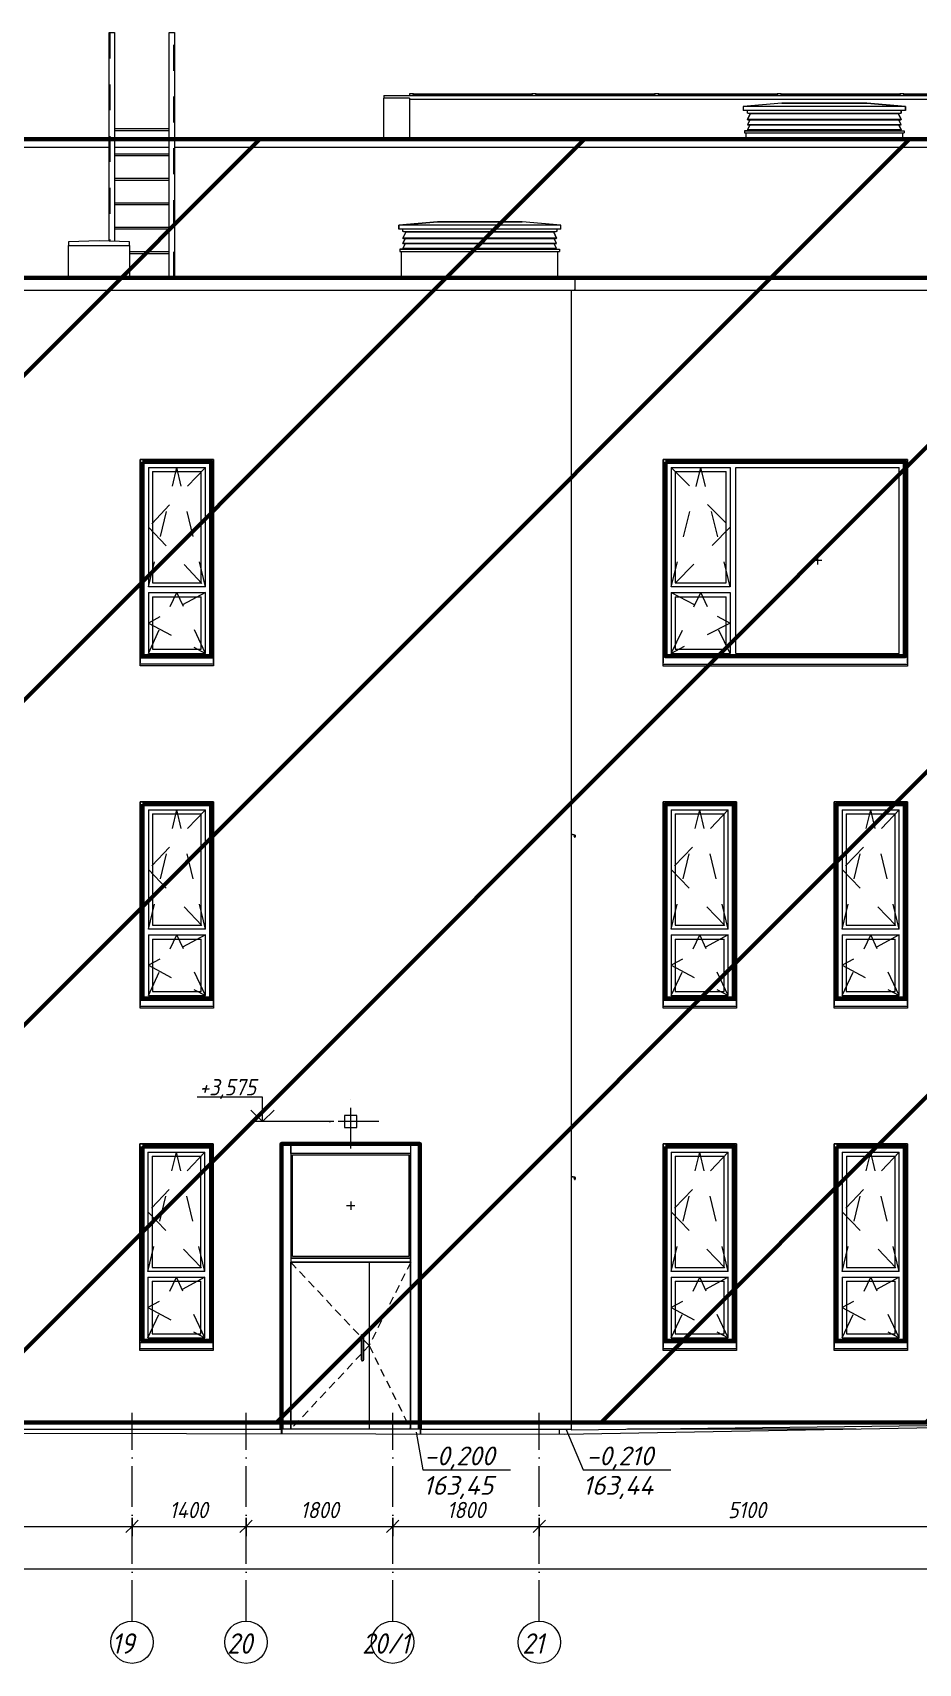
# Model space of a CAD drawing. Header units: millimetres. Extents: x 3914 to 443608, y -156176 to 78197.
# Drawn here: x 108533 to 119409, y -3074 to 16937 of the extents above; entities that cross this region are included whole.
import ezdxf

# ---------------------------------------------------------------- set-up
doc = ezdxf.new("R2010")
doc.units = ezdxf.units.MM
for name, pattern in [('200_ШТРИХ__ш1_п0_6_', [160, 100, -60]), ('50_200_ШТРИХ_1Т_ш5_п1_п1_', [700, 500, -100, 0, -100]), ('Штрих', [635, 317.5, -317.5])]:
    doc.linetypes.add(name, pattern=pattern)
for name, color, linetype, lineweight in [('0) клиннинг', 90, 'Continuous', 60), ('1) Откосы', 102, 'Continuous', 60), ('A-ANNO-DIMS', 7, 'Continuous', 9), ('A-ANNO-NOTE', 7, 'Continuous', 9), ('A-DETL-2', 7, 'Continuous', 5), ('A-DETL-CNTR', 7, '50_200_ШТРИХ_1Т_ш5_п1_п1_', 9), ('A-DETL-THIN', 7, 'Continuous', 9), ('A-DOOR', 7, 'Continuous', 9), ('A-DOOR-1', 7, 'Continuous', 5), ('A-DOOR-2', 7, '200_ШТРИХ__ш1_п0_6_', 5), ('A-DOOR-FRAM', 7, 'Continuous', 5), ('A-DOOR-HDLN', 7, 'Штрих', 5), ('A-FLOR', 7, 'Continuous', 9), ('A-GENM', 7, 'Continuous', 9), ('A-GENM-HDLN', 7, 'Штрих', 5), ('A-GLAZ-1', 7, 'Continuous', 5), ('A-GLAZ-2', 7, 'Штрих', 5), ('A-GLAZ-CWMG', 7, 'Continuous', 9), ('A-ROOF', 7, 'Continuous', 9), ('A-WALL', 7, 'Continuous', 5), ('G-ANNO-DIMS', 7, 'Continuous', 9), ('G-ANNO-DIMS-1', 7, 'Continuous', 20), ('I-WALL', 7, 'Continuous', 5), ('S-BEAM', 7, 'Continuous', 9), ('Оси', 7, 'Continuous', 9), ('Оси-1', 7, '50_200_ШТРИХ_1Т_ш5_п1_п1_', 9)]:
    doc.layers.add(name, color=color, linetype=linetype, lineweight=lineweight)
doc.styles.add('ISOCPEUR_I_1', font='isocpeui.ttf', dxfattribs={"height": 230})
doc.styles.add('ISOCPEUR_I_2', font='isocpeui.ttf', dxfattribs={"width": 0.9, "height": 250})
doc.styles.add('ISOCPEUR_I_3', font='isocpeui.ttf', dxfattribs={"width": 0.9, "height": 200})

msp = doc.modelspace()

# ---------------------------------------------------------------- hatches: boundary and pattern name
at = {"layer": '0) клиннинг'}
h = msp.add_hatch(dxfattribs=at)
h.set_pattern_fill('ANSI31', color=256, scale=888)
h.paths.add_polyline_path([(81106, 15629.9), (132503.7, 15629.9), (132503.7, 13160), (81106, 13160)])
h = msp.add_hatch(dxfattribs=at)
h.set_pattern_fill('ANSI31', color=256, scale=888)
h.paths.add_polyline_path([(164523.7, 13930), (38834, 13930), (38834, -116.1), (164523.7, -116.1)])

# ---------------------------------------------------------------- linework, layer by layer
for points in [[(81106, 15629.9), (132503.7, 15629.9), (132503.7, 13930), (81106, 13930)], [(38834, -116.1), (164523.7, -116.1), (164523.7, 13930), (38834, 13930)]]:
    msp.add_lwpolyline(points, close=True, dxfattribs=at)
at = {"layer": '1) Откосы'}
for points in [[(109883.7, 11670), (110723.7, 11670), (110723.7, 9285), (109883.7, 9285)], [(116303.7, 11670), (119243.7, 11670), (119243.7, 9285), (116303.7, 9285)], [(109883.7, 7470), (110723.7, 7470), (110723.7, 5085), (109883.7, 5085)], [(116303.7, 7470), (117143.7, 7470), (117143.7, 5085), (116303.7, 5085)], [(118404.1, 7470), (119244.1, 7470), (119244.1, 5085), (118404.1, 5085)], [(109883.7, 3270), (110723.7, 3270), (110723.7, 885), (109883.7, 885)], [(116303.7, 3270), (117143.7, 3270), (117143.7, 885), (116303.7, 885)], [(118404.1, 3270), (119244.1, 3270), (119244.1, 885), (118404.1, 885)]]:
    msp.add_lwpolyline(points, close=True, dxfattribs=at)
msp.add_lwpolyline([(111587.8, -200), (111587.8, 3300), (113288.7, 3300), (113288.7, -200)], dxfattribs=at)
at = {"layer": 'A-ANNO-DIMS'}
for p, q in [((105653.7, -1393.1), (109753.7, -1393.1)), ((109753.7, -1287), (109753.7, -1513.1)), ((109753.7, -1393.1), (109753.7, -1287)), ((109753.7, -1287), (109753.7, -1513.1)), ((109753.7, -1393.1), (109753.7, -1287)), ((109753.7, -1393.1), (111153.7, -1393.1)), ((111153.7, -1287), (111153.7, -1513.1)), ((111153.7, -1393.1), (111153.7, -1287)), ((111153.7, -1287), (111153.7, -1513.1)), ((111153.7, -1393.1), (111153.7, -1287)), ((111153.7, -1393.1), (112953.7, -1393.1)), ((112953.7, -1287), (112953.7, -1513.1)), ((112953.7, -1393.1), (112953.7, -1287)), ((112953.7, -1287), (112953.7, -1513.1)), ((112953.7, -1393.1), (112953.7, -1287)), ((112953.7, -1393.1), (114753.7, -1393.1)), ((114753.7, -1287), (114753.7, -1513.1)), ((114753.7, -1393.1), (114753.7, -1287)), ((114753.7, -1287), (114753.7, -1513.1)), ((114753.7, -1393.1), (114753.7, -1287)), ((114753.7, -1393.1), (119853.7, -1393.1)), ((39183.7, -1912.7), (164323.7, -1912.7))]:
    msp.add_line(p, q, dxfattribs=at)
at = {"layer": 'A-ANNO-DIMS', "lineweight": 20}
for p, q in [((109753.7, -1393.1), (109678.7, -1468.1)), ((109753.7, -1393.1), (109678.7, -1468.1)), ((109753.7, -1393.1), (109828.7, -1318.1)), ((109753.7, -1393.1), (109828.7, -1318.1)), ((111153.7, -1393.1), (111078.7, -1468.1)), ((111153.7, -1393.1), (111078.7, -1468.1)), ((111153.7, -1393.1), (111228.7, -1318.1)), ((111153.7, -1393.1), (111228.7, -1318.1)), ((112953.7, -1393.1), (112878.7, -1468.1)), ((112953.7, -1393.1), (112878.7, -1468.1)), ((112953.7, -1393.1), (113028.7, -1318.1)), ((112953.7, -1393.1), (113028.7, -1318.1)), ((114753.7, -1393.1), (114678.7, -1468.1)), ((114753.7, -1393.1), (114678.7, -1468.1)), ((114753.7, -1393.1), (114828.7, -1318.1)), ((114753.7, -1393.1), (114828.7, -1318.1))]:
    msp.add_line(p, q, dxfattribs=at)
at = {"layer": 'A-ANNO-NOTE'}
for p, q in [((115078.7, -194.3), (115292.6, -698.2)), ((113240.2, -238.4), (113324.4, -698.2)), ((114399.2, -701.3), (113324.4, -701.3)), ((116367.4, -701.3), (115292.6, -701.3))]:
    msp.add_line(p, q, dxfattribs=at)
at = {"layer": 'A-DETL-2'}
for p, q in [((112513.7, 3650), (112363.7, 3650)), ((112363.7, 3650), (112363.7, 3500)), ((112513.7, 3500), (112513.7, 3650)), ((112363.7, 3500), (112513.7, 3500))]:
    msp.add_line(p, q, dxfattribs=at)
at = {"layer": 'A-DETL-CNTR'}
for p, q in [((112438.7, 3245), (112438.7, 3885)), ((112782.8, 3575), (112062.8, 3575))]:
    msp.add_line(p, q, dxfattribs=at)
at = {"layer": 'A-DETL-THIN'}
for p, q in [((115068.1, -265.1), (35943.7, -110.4)), ((124143.7, -100), (115068.1, -265.1))]:
    msp.add_line(p, q, dxfattribs=at)
at = {"layer": 'A-DOOR'}
for p, q in [((111703.7, 3185), (111703.7, 1900)), ((113173.7, 3185), (111703.7, 3185)), ((111723.7, 3165), (113153.7, 3165)), ((111723.7, 1920), (111723.7, 3165)), ((113153.7, 3165), (113153.7, 1920)), ((113173.7, 1900), (113173.7, 3185)), ((111703.7, 1900), (113173.7, 1900)), ((113153.7, 1920), (111723.7, 1920)), ((112571.2, 650), (112571.2, 950)), ((112571.2, 950), (112571.2, 650)), ((112596.2, 950), (112596.2, 650)), ((112596.2, 650), (112596.2, 950))]:
    msp.add_line(p, q, dxfattribs=at)
for centre, start, end in [((112583.7, 950), 0, 180), ((112583.7, 650), 180, 0)]:
    msp.add_arc(centre, 12.5, start, end, dxfattribs=at)
msp.add_open_spline([(112571.2, 950), (112571.2, 950.3), (112571.2, 950.8), (112571.2, 951.6), (112571.4, 952.4), (112571.6, 953.2), (112571.8, 954), (112572.1, 954.8), (112572.4, 955.5), (112572.7, 956), (112572.8, 956.2)], degree=3, dxfattribs=at)
for points, knots in [([(112574.8, 958.8), (112575, 959), (112575.4, 959.4), (112576.2, 960.1), (112577.4, 960.9), (112578.9, 961.6), (112579.9, 962), (112580.4, 962.1)], [0.75, 0.75, 0.75, 0.75, 0.77083333, 0.79166667, 0.83333333, 0.875, 0.91666667, 0.91666667, 0.91666667, 0.91666667]), ([(112583.7, 962.5), (112584.7, 962.5), (112586.4, 962.3), (112588.4, 961.6), (112589.9, 960.9), (112591.1, 960.1), (112591.9, 959.4), (112592.7, 958.7), (112593.6, 957.6), (112594.2, 956.7), (112594.5, 956.2)], [0, 0, 0, 0, 0.08333333, 0.125, 0.16666667, 0.20833333, 0.22916667, 0.25, 0.29166667, 0.33333333, 0.33333333, 0.33333333, 0.33333333]), ([(112571.2, 650), (112571.2, 649.7), (112571.2, 649.2), (112571.2, 648.4), (112571.4, 647.6), (112571.6, 646.8), (112571.8, 646), (112572.1, 645.2), (112572.4, 644.5), (112572.8, 643.7), (112573.2, 643.1), (112573.9, 642.2), (112574.6, 641.3), (112575.4, 640.6), (112576.2, 639.9), (112577.4, 639.1), (112578.9, 638.4), (112580.9, 637.7), (112582.6, 637.5), (112583.7, 637.5)], [0.5, 0.5, 0.5, 0.5, 0.52083333, 0.54166667, 0.5625, 0.58333333, 0.60416667, 0.625, 0.64583333, 0.66666667, 0.6875, 0.70833333, 0.75, 0.77083333, 0.79166667, 0.83333333, 0.875, 0.91666667, 1, 1, 1, 1]), ([(112594.5, 643.7), (112594.3, 643.5), (112594.1, 643.1), (112593.4, 642.2), (112592.7, 641.3), (112591.9, 640.6), (112591.1, 639.9), (112589.9, 639.1), (112588.4, 638.4), (112586.4, 637.7), (112584.7, 637.5), (112583.7, 637.5)], [-0.33333333, -0.33333333, -0.33333333, -0.33333333, -0.3125, -0.29166667, -0.25, -0.22916667, -0.20833333, -0.16666667, -0.125, -0.08333333, 0, 0, 0, 0])]:
    msp.add_open_spline(points, degree=3, knots=knots, dxfattribs=at)
at = {"layer": 'A-DOOR-1'}
for p, q in [((112663.7, 1850), (111703.7, 1850)), ((111703.7, -200), (111703.7, 1850)), ((112663.7, 1850), (112663.7, -200)), ((113173.7, 1850), (112663.7, 1850)), ((112663.7, 1850), (112663.7, -200)), ((113173.7, -200), (113173.7, 1850)), ((112663.7, -200), (111703.7, -200)), ((113173.7, -200), (112663.7, -200))]:
    msp.add_line(p, q, dxfattribs=at)
at = {"layer": 'A-DOOR-2'}
for p, q in [((111702.3, 1850), (112571.2, 923.6)), ((113175, 1850), (112663.7, 825)), ((112596.2, 897), (112663.7, 825)), ((112663.7, 825), (112596.2, 752.9)), ((112663.7, 825), (113173.7, -200)), ((112571.2, 726.2), (111703.7, -200))]:
    msp.add_line(p, q, dxfattribs=at)
at = {"layer": 'A-DOOR-FRAM'}
for p, q in [((111703.7, 3185), (111703.7, 3300)), ((111703.7, 3300), (111703.7, -200)), ((113173.7, 3300), (113173.7, 3185)), ((113173.7, 3300), (113173.7, -200)), ((113173.7, 3185), (111703.7, 3185)), ((113173.7, 1900), (111703.7, 1900)), ((111703.7, 1900), (111703.7, 1850)), ((111703.7, 1850), (113173.7, 1850)), ((113173.7, 1850), (113173.7, 1900)), ((111703.7, -200), (111588.7, -200)), ((113288.7, -200), (113173.7, -200))]:
    msp.add_line(p, q, dxfattribs=at)
at = {"layer": 'A-DOOR-HDLN'}
for p, q in [((113288.7, 3300), (111588.7, 3300)), ((111588.7, -200), (111588.7, 3300)), ((113288.7, 3300), (111588.7, 3300)), ((111588.7, -200), (111588.7, 3300)), ((113288.7, -200), (113288.7, 3300)), ((113288.7, -200), (113288.7, 3300))]:
    msp.add_line(p, q, dxfattribs=at)
at = {"layer": 'A-FLOR'}
for p, q in [((112843.7, 16165), (124063.7, 16165)), ((112843.7, 16165), (112843.7, 16131.7)), ((124063.7, 16115), (113158.7, 16115)), ((111593.7, -200), (111593.7, -258.3)), ((113293.7, -261.6), (113293.7, -200))]:
    msp.add_line(p, q, dxfattribs=at)
at = {"layer": 'A-GENM'}
for p, q in [((109473.7, 16937), (109536.7, 16937)), ((109473.7, 14376.5), (109473.7, 16937)), ((109536.7, 16937), (109536.7, 14374.6)), ((110210.7, 16937), (110273.7, 16937)), ((110210.7, 13930), (110210.7, 16937)), ((110273.7, 16937), (110273.7, 13930)), ((109473.7, 15629.9), (106834.5, 15629.9)), ((110210.7, 15755), (109536.7, 15755)), ((109536.7, 15737), (110210.7, 15737)), ((110210.7, 15629.9), (109536.7, 15629.9)), ((124203.7, 15629.9), (110273.7, 15629.9)), ((106834.5, 15530), (109473.7, 15530)), ((109536.7, 15530), (110210.7, 15530)), ((110210.7, 15446), (109536.7, 15446)), ((109536.7, 15428), (110210.7, 15428)), ((110273.7, 15530), (124203.7, 15530)), ((110210.7, 15146), (109536.7, 15146)), ((109536.7, 15128), (110210.7, 15128)), ((110210.7, 14846), (109536.7, 14846)), ((109536.7, 14828), (110210.7, 14828)), ((110210.7, 14546), (109536.7, 14546)), ((109536.7, 14528), (110210.7, 14528)), ((110210.7, 14246), (109723.7, 14246)), ((109723.7, 14228), (110210.7, 14228)), ((38775.6, 13930), (115191.7, 13930)), ((115191.7, 13930), (124201.7, 13930)), ((115191.7, 13930), (115191.7, 13783)), ((38782.7, 13775.9), (115184.6, 13775.9)), ((115184.6, 13775.9), (124194.6, 13775.9)), ((116279.7, 11675), (116273.7, 11675)), ((116273.7, 11670), (116279.7, 11670)), ((116273.7, 11670), (116279.7, 11670)), ((116279.7, 11670), (116279.7, 11675)), ((116279.7, 11670), (116279.7, 9273.5)), ((119137.7, 11700), (119137.7, 11695)), ((119137.7, 11695), (119206.5, 11695)), ((119206.5, 11695), (119257.7, 11670)), ((119258.8, 11675), (119207.7, 11700)), ((119257.7, 11670), (119273.7, 11670)), ((119273.7, 11675), (119258.8, 11675)), ((119267.7, 11670), (119273.7, 11670)), ((119267.7, 9273.5), (119267.7, 11670)), ((116288.5, 7475), (116273.7, 7475)), ((116273.7, 7470), (116279.7, 7470)), ((116279.7, 7470), (116289.7, 7470)), ((116279.7, 7470), (116279.7, 5058.8)), ((116339.7, 7500), (116288.5, 7475)), ((116289.7, 7470), (116340.8, 7495)), ((116340.8, 7495), (116409.7, 7495)), ((116409.7, 7495), (116409.7, 7500)), ((117037.7, 7500), (117037.7, 7495)), ((117037.7, 7495), (117106.5, 7495)), ((117106.5, 7495), (117157.7, 7470)), ((117158.8, 7475), (117107.7, 7500)), ((117157.7, 7470), (117173.7, 7470)), ((117173.7, 7475), (117158.8, 7475)), ((117167.7, 7470), (117173.7, 7470)), ((117167.7, 5058.8), (117167.7, 7470)), ((118388.5, 7475), (118373.7, 7475)), ((118373.7, 7470), (118379.7, 7470)), ((118379.7, 7470), (118389.7, 7470)), ((118379.7, 7470), (118379.7, 5058.8)), ((118439.7, 7500), (118388.5, 7475)), ((118389.7, 7470), (118440.8, 7495)), ((118440.8, 7495), (118509.7, 7495)), ((118509.7, 7495), (118509.7, 7500)), ((119137.7, 7500), (119137.7, 7495)), ((119137.7, 7495), (119206.5, 7495)), ((119206.5, 7495), (119257.7, 7470)), ((119258.8, 7475), (119207.7, 7500)), ((119257.7, 7470), (119273.7, 7470)), ((119273.7, 7475), (119258.8, 7475)), ((119267.7, 7470), (119273.7, 7470)), ((119267.7, 5058.8), (119267.7, 7470)), ((116273.7, 3270), (116279.7, 3270)), ((116279.7, 3270), (116279.7, 858.8)), ((117167.7, 3270), (117173.7, 3270)), ((117167.7, 858.8), (117167.7, 3270)), ((119138.1, 3300), (119138.1, 3295)), ((119138.1, 3295), (119207, 3295)), ((119207, 3295), (119258.1, 3270)), ((119259.3, 3275), (119208.1, 3300)), ((119258.1, 3270), (119274.1, 3270)), ((119274.1, 3275), (119259.3, 3275))]:
    msp.add_line(p, q, dxfattribs=at)
msp.add_open_spline([(115191.7, 13783), (115191.7, 13782.5), (115191.6, 13781.3), (115191.1, 13780), (115190.5, 13779), (115190, 13778.4), (115189.4, 13777.8), (115188.7, 13777.2), (115188, 13776.8), (115187.2, 13776.4), (115186.4, 13776.1), (115185.6, 13776), (115184.7, 13775.9), (115184.2, 13775.9), (115183.9, 13776)], degree=3, knots=[0, 0, 0, 0, 0.11111111, 0.22222222, 0.27777778, 0.33333333, 0.38888889, 0.44444444, 0.5, 0.55555556, 0.61111111, 0.66666667, 0.72222222, 0.77777778, 0.77777778, 0.77777778, 0.77777778], dxfattribs=at)
msp.add_open_spline([(115185.6, 13776), (115185.3, 13776), (115184.7, 13775.9), (115184.2, 13775.9), (115183.9, 13776)], degree=3, dxfattribs=at)
at = {"layer": 'A-GENM-HDLN'}
for p, q in [((109479.7, 16937), (109479.7, 14376.3)), ((110267.7, 13930), (110267.7, 16937))]:
    msp.add_line(p, q, dxfattribs=at)
at = {"layer": 'A-GLAZ-1'}
for p, q in [((109853.7, 11700), (109853.7, 9202.5)), ((110753.7, 11700), (109853.7, 11700)), ((109883.7, 9285), (109883.7, 11670)), ((109883.7, 11670), (110723.7, 11670)), ((110723.7, 11670), (110723.7, 9285)), ((110753.7, 9202.5), (110753.7, 11700)), ((116273.7, 11700), (116273.7, 9202.5)), ((119273.7, 11700), (116273.7, 11700)), ((116303.7, 9285), (116303.7, 11670)), ((116303.7, 11670), (119243.7, 11670)), ((119243.7, 11670), (119243.7, 9285)), ((119273.7, 9202.5), (119273.7, 11700)), ((109953.7, 11600), (109953.7, 10135)), ((109953.7, 11600), (110653.7, 11600)), ((110003.7, 11550), (110003.7, 10185)), ((110003.7, 11550), (110603.7, 11550)), ((110603.7, 10185), (110603.7, 11550)), ((110653.7, 10135), (110653.7, 11600)), ((116373.7, 11600), (116373.7, 10135)), ((116373.7, 11600), (117098.7, 11600)), ((116423.7, 11550), (116423.7, 10185)), ((116423.7, 11550), (117048.7, 11550)), ((117048.7, 10185), (117048.7, 11550)), ((117098.7, 11600), (117098.7, 10135)), ((117168.7, 9320), (117168.7, 11600)), ((117168.7, 11600), (119173.7, 11600)), ((119173.7, 9320), (119173.7, 11600)), ((118221.2, 10460), (118121.2, 10460)), ((118171.2, 10510), (118171.2, 10410)), ((110653.7, 10135), (109953.7, 10135)), ((109953.7, 10065), (109953.7, 9320)), ((109953.7, 10065), (110653.7, 10065)), ((110003.7, 10185), (110603.7, 10185)), ((110003.7, 10015), (110003.7, 9370)), ((110003.7, 10015), (110603.7, 10015)), ((110603.7, 9370), (110603.7, 10015)), ((110653.7, 9320), (110653.7, 10065)), ((117098.7, 10135), (116373.7, 10135)), ((116373.7, 10065), (116373.7, 9320)), ((116373.7, 10065), (117098.7, 10065)), ((116423.7, 10185), (117048.7, 10185)), ((116423.7, 10015), (116423.7, 9370)), ((116423.7, 10015), (117048.7, 10015)), ((117048.7, 9370), (117048.7, 10015)), ((117098.7, 10065), (117098.7, 9320)), ((110753.7, 9285), (109853.7, 9285)), ((110753.7, 9260), (109853.7, 9260)), ((109953.7, 9320), (110653.7, 9320)), ((110003.7, 9370), (110603.7, 9370)), ((119267.7, 9285), (116279.7, 9285)), ((119267.7, 9275), (116279.7, 9275)), ((116373.7, 9320), (117098.7, 9320)), ((116423.7, 9370), (117048.7, 9370)), ((117168.7, 9320), (119173.7, 9320)), ((109853.7, 9191), (109853.7, 9202.5)), ((109853.7, 9166), (109853.7, 9191)), ((109853.7, 9191), (110753.7, 9191)), ((110753.7, 9166), (109853.7, 9166)), ((110753.7, 9202.5), (110753.7, 9191)), ((110753.7, 9191), (110753.7, 9166)), ((116273.7, 9188), (116273.7, 9202.5)), ((116273.7, 9163), (116273.7, 9188)), ((116273.7, 9188), (119273.7, 9188)), ((119273.7, 9163), (116273.7, 9163)), ((119273.7, 9202.5), (119273.7, 9188)), ((119273.7, 9188), (119273.7, 9163)), ((109853.7, 7500), (109853.7, 5002.5)), ((110753.7, 7500), (109853.7, 7500)), ((109883.7, 5085), (109883.7, 7470)), ((109883.7, 7470), (110723.7, 7470)), ((110723.7, 7470), (110723.7, 5085)), ((110753.7, 5002.5), (110753.7, 7500)), ((116273.7, 7500), (116273.7, 5002.5)), ((117173.7, 7500), (116273.7, 7500)), ((116303.7, 5085), (116303.7, 7470)), ((116303.7, 7470), (117143.7, 7470)), ((117143.7, 7470), (117143.7, 5085)), ((117173.7, 5002.5), (117173.7, 7500)), ((118373.7, 7500), (118373.7, 5002.5)), ((119273.7, 7500), (118373.7, 7500)), ((118403.7, 5085), (118403.7, 7470)), ((118403.7, 7470), (119243.7, 7470)), ((119243.7, 7470), (119243.7, 5085)), ((119273.7, 5002.5), (119273.7, 7500)), ((109953.7, 7400), (109953.7, 5935)), ((109953.7, 7400), (110653.7, 7400)), ((110003.7, 7350), (110003.7, 5985)), ((110003.7, 7350), (110603.7, 7350)), ((110603.7, 5985), (110603.7, 7350)), ((110653.7, 5935), (110653.7, 7400)), ((116373.7, 7400), (116373.7, 5935)), ((116373.7, 7400), (117073.7, 7400)), ((116423.7, 7350), (116423.7, 5985)), ((116423.7, 7350), (117023.7, 7350)), ((117023.7, 5985), (117023.7, 7350)), ((117073.7, 5935), (117073.7, 7400)), ((118473.7, 7400), (118473.7, 5935)), ((118473.7, 7400), (119173.7, 7400)), ((118523.7, 7350), (118523.7, 5985)), ((118523.7, 7350), (119123.7, 7350)), ((119123.7, 5985), (119123.7, 7350)), ((119173.7, 5935), (119173.7, 7400)), ((115193.7, 7091), (115143.7, 7102.5)), ((115143.7, 7101.5), (115192.7, 7090.2)), ((115183.5, 7080.4), (115182.5, 7080.1)), ((115182.5, 7080.1), (115187.7, 7066)), ((115188.4, 7067), (115183.5, 7080.4)), ((115187.7, 7066), (115193.7, 7066)), ((115192.7, 7067), (115188.4, 7067)), ((115192.7, 7090.2), (115192.7, 7067)), ((115193.7, 7066), (115193.7, 7091)), ((110653.7, 5935), (109953.7, 5935)), ((109953.7, 5865), (109953.7, 5120)), ((109953.7, 5865), (110653.7, 5865)), ((110003.7, 5985), (110603.7, 5985)), ((110003.7, 5815), (110003.7, 5170)), ((110003.7, 5815), (110603.7, 5815)), ((110603.7, 5170), (110603.7, 5815)), ((110653.7, 5120), (110653.7, 5865)), ((117073.7, 5935), (116373.7, 5935)), ((116373.7, 5865), (116373.7, 5120)), ((116373.7, 5865), (117073.7, 5865)), ((116423.7, 5985), (117023.7, 5985)), ((116423.7, 5815), (116423.7, 5170)), ((116423.7, 5815), (117023.7, 5815)), ((117023.7, 5170), (117023.7, 5815)), ((117073.7, 5120), (117073.7, 5865)), ((119173.7, 5935), (118473.7, 5935)), ((118473.7, 5865), (118473.7, 5120)), ((118473.7, 5865), (119173.7, 5865)), ((118523.7, 5985), (119123.7, 5985)), ((118523.7, 5815), (118523.7, 5170)), ((118523.7, 5815), (119123.7, 5815)), ((119123.7, 5170), (119123.7, 5815)), ((119173.7, 5120), (119173.7, 5865)), ((110753.7, 5085), (109853.7, 5085)), ((110753.7, 5060), (109853.7, 5060)), ((109953.7, 5120), (110653.7, 5120)), ((110003.7, 5170), (110603.7, 5170)), ((117167.7, 5085), (116279.7, 5085)), ((117167.7, 5060), (116279.7, 5060)), ((116373.7, 5120), (117073.7, 5120)), ((116423.7, 5170), (117023.7, 5170)), ((119267.7, 5085), (118379.7, 5085)), ((119267.7, 5060), (118379.7, 5060)), ((118473.7, 5120), (119173.7, 5120)), ((118523.7, 5170), (119123.7, 5170)), ((109853.7, 4991), (109853.7, 5002.5)), ((109853.7, 4966), (109853.7, 4991)), ((109853.7, 4991), (110753.7, 4991)), ((110753.7, 4966), (109853.7, 4966)), ((110753.7, 5002.5), (110753.7, 4991)), ((110753.7, 4991), (110753.7, 4966)), ((116273.7, 4991), (116273.7, 5002.5)), ((116273.7, 4966), (116273.7, 4991)), ((116273.7, 4991), (117173.7, 4991)), ((117173.7, 4966), (116273.7, 4966)), ((117173.7, 5002.5), (117173.7, 4991)), ((117173.7, 4991), (117173.7, 4966)), ((118373.7, 4991), (118373.7, 5002.5)), ((118373.7, 4966), (118373.7, 4991)), ((118373.7, 4991), (119273.7, 4991)), ((119273.7, 4966), (118373.7, 4966)), ((119273.7, 5002.5), (119273.7, 4991)), ((119273.7, 4991), (119273.7, 4966)), ((109848.7, 3300), (109848.7, 802.5)), ((110748.7, 3300), (109848.7, 3300)), ((109878.7, 885), (109878.7, 3270)), ((109878.7, 3270), (110718.7, 3270)), ((110718.7, 3270), (110718.7, 885)), ((110748.7, 802.5), (110748.7, 3300)), ((116273.7, 3300), (116273.7, 802.5)), ((117173.7, 3300), (116273.7, 3300)), ((116303.7, 885), (116303.7, 3270)), ((116303.7, 3270), (117143.7, 3270)), ((117143.7, 3270), (117143.7, 885)), ((117173.7, 802.5), (117173.7, 3300)), ((118374.1, 3300), (118374.1, 802.5)), ((119274.1, 3300), (118374.1, 3300)), ((118404.1, 885), (118404.1, 3270)), ((118404.1, 3270), (119244.1, 3270)), ((119244.1, 3270), (119244.1, 885)), ((119274.1, 802.5), (119274.1, 3300)), ((109948.7, 3200), (109948.7, 1735)), ((109948.7, 3200), (110648.7, 3200)), ((109998.7, 3150), (109998.7, 1785)), ((109998.7, 3150), (110598.7, 3150)), ((110598.7, 1785), (110598.7, 3150)), ((110648.7, 1735), (110648.7, 3200)), ((116373.7, 3200), (116373.7, 1735)), ((116373.7, 3200), (117073.7, 3200)), ((116423.7, 3150), (116423.7, 1785)), ((116423.7, 3150), (117023.7, 3150)), ((117023.7, 1785), (117023.7, 3150)), ((117073.7, 1735), (117073.7, 3200)), ((118474.1, 3200), (118474.1, 1735)), ((118474.1, 3200), (119174.1, 3200)), ((118524.1, 3150), (118524.1, 1785)), ((118524.1, 3150), (119124.1, 3150)), ((119124.1, 1785), (119124.1, 3150)), ((119174.1, 1735), (119174.1, 3200)), ((115193.7, 2891), (115143.7, 2902.5)), ((115143.7, 2901.5), (115192.7, 2890.2)), ((115183.5, 2880.4), (115182.5, 2880.1)), ((115182.5, 2880.1), (115187.7, 2866)), ((115188.4, 2867), (115183.5, 2880.4)), ((115187.7, 2866), (115193.7, 2866)), ((115192.7, 2867), (115188.4, 2867)), ((115192.7, 2890.2), (115192.7, 2867)), ((115193.7, 2866), (115193.7, 2891)), ((112488.7, 2542.5), (112388.7, 2542.5)), ((112438.7, 2592.5), (112438.7, 2492.5)), ((110648.7, 1735), (109948.7, 1735)), ((109948.7, 1665), (109948.7, 920)), ((109948.7, 1665), (110648.7, 1665)), ((109998.7, 1785), (110598.7, 1785)), ((109998.7, 1615), (109998.7, 970)), ((109998.7, 1615), (110598.7, 1615)), ((110598.7, 970), (110598.7, 1615)), ((110648.7, 920), (110648.7, 1665)), ((117073.7, 1735), (116373.7, 1735)), ((116373.7, 1665), (116373.7, 920)), ((116373.7, 1665), (117073.7, 1665)), ((116423.7, 1785), (117023.7, 1785)), ((116423.7, 1615), (116423.7, 970)), ((116423.7, 1615), (117023.7, 1615)), ((117023.7, 970), (117023.7, 1615)), ((117073.7, 920), (117073.7, 1665)), ((119174.1, 1735), (118474.1, 1735)), ((118474.1, 1665), (118474.1, 920)), ((118474.1, 1665), (119174.1, 1665)), ((118524.1, 1785), (119124.1, 1785)), ((118524.1, 1615), (118524.1, 970)), ((118524.1, 1615), (119124.1, 1615)), ((119124.1, 970), (119124.1, 1615)), ((119174.1, 920), (119174.1, 1665)), ((110748.7, 885), (109848.7, 885)), ((110748.7, 860), (109848.7, 860)), ((109848.7, 791), (109848.7, 802.5)), ((109948.7, 920), (110648.7, 920)), ((109998.7, 970), (110598.7, 970)), ((110748.7, 802.5), (110748.7, 791)), ((116273.7, 791), (116273.7, 802.5)), ((117167.7, 885), (116279.7, 885)), ((117167.7, 860), (116279.7, 860)), ((116373.7, 920), (117073.7, 920)), ((116423.7, 970), (117023.7, 970)), ((117173.7, 802.5), (117173.7, 791)), ((119274.1, 885), (118374.1, 885)), ((119274.1, 860), (118374.1, 860)), ((118374.1, 791), (118374.1, 802.5)), ((118474.1, 920), (119174.1, 920)), ((118524.1, 970), (119124.1, 970)), ((119274.1, 802.5), (119274.1, 791)), ((109848.7, 766), (109848.7, 791)), ((109848.7, 791), (110748.7, 791)), ((110748.7, 766), (109848.7, 766)), ((110748.7, 791), (110748.7, 766)), ((116273.7, 766), (116273.7, 791)), ((116273.7, 791), (117173.7, 791)), ((117173.7, 766), (116273.7, 766)), ((117173.7, 791), (117173.7, 766)), ((118374.1, 766), (118374.1, 791)), ((118374.1, 791), (119274.1, 791)), ((119274.1, 766), (118374.1, 766)), ((119274.1, 791), (119274.1, 766))]:
    msp.add_line(p, q, dxfattribs=at)
at = {"layer": 'A-GLAZ-2'}
for p, q in [((109953.7, 10135), (110303.7, 11600)), ((110653.7, 11600), (109953.7, 10867.5)), ((110653.7, 10135), (110303.7, 11600)), ((116373.7, 10135), (116736.2, 11600)), ((116373.7, 11600), (117098.7, 10867.5)), ((117098.7, 10135), (116736.2, 11600)), ((109953.7, 10867.5), (110653.7, 10135)), ((117098.7, 10867.5), (116373.7, 10135)), ((109953.7, 9320), (110303.7, 10065)), ((110653.7, 10065), (109953.7, 9692.5)), ((110653.7, 9320), (110303.7, 10065)), ((116373.7, 9320), (116736.2, 10065)), ((116373.7, 10065), (117098.7, 9692.5)), ((117098.7, 9320), (116736.2, 10065)), ((109953.7, 9692.5), (110653.7, 9320)), ((117098.7, 9692.5), (116373.7, 9320)), ((109953.7, 5935), (110303.7, 7400)), ((110653.7, 7400), (109953.7, 6667.5)), ((110653.7, 5935), (110303.7, 7400)), ((116373.7, 5935), (116723.7, 7400)), ((117073.7, 7400), (116373.7, 6667.5)), ((117073.7, 5935), (116723.7, 7400)), ((118473.7, 5935), (118823.7, 7400)), ((119173.7, 7400), (118473.7, 6667.5)), ((119173.7, 5935), (118823.7, 7400)), ((109953.7, 6667.5), (110653.7, 5935)), ((116373.7, 6667.5), (117073.7, 5935)), ((118473.7, 6667.5), (119173.7, 5935)), ((109953.7, 5120), (110303.7, 5865)), ((110653.7, 5865), (109953.7, 5492.5)), ((110653.7, 5120), (110303.7, 5865)), ((116373.7, 5120), (116723.7, 5865)), ((117073.7, 5865), (116373.7, 5492.5)), ((117073.7, 5120), (116723.7, 5865)), ((118473.7, 5120), (118823.7, 5865)), ((119173.7, 5865), (118473.7, 5492.5)), ((119173.7, 5120), (118823.7, 5865)), ((109953.7, 5492.5), (110653.7, 5120)), ((116373.7, 5492.5), (117073.7, 5120)), ((118473.7, 5492.5), (119173.7, 5120)), ((109948.7, 1735), (110298.7, 3200)), ((110648.7, 3200), (109948.7, 2467.5)), ((110648.7, 1735), (110298.7, 3200)), ((116373.7, 1735), (116723.7, 3200)), ((117073.7, 3200), (116373.7, 2467.5)), ((117073.7, 1735), (116723.7, 3200)), ((118474.1, 1735), (118824.1, 3200)), ((119174.1, 3200), (118474.1, 2467.5)), ((119174.1, 1735), (118824.1, 3200)), ((109948.7, 2467.5), (110648.7, 1735)), ((116373.7, 2467.5), (117073.7, 1735)), ((118474.1, 2467.5), (119174.1, 1735)), ((109948.7, 920), (110298.7, 1665)), ((110648.7, 1665), (109948.7, 1292.5)), ((110648.7, 920), (110298.7, 1665)), ((116373.7, 920), (116723.7, 1665)), ((117073.7, 1665), (116373.7, 1292.5)), ((117073.7, 920), (116723.7, 1665)), ((118474.1, 920), (118824.1, 1665)), ((119174.1, 1665), (118474.1, 1292.5)), ((119174.1, 920), (118824.1, 1665)), ((109948.7, 1292.5), (110648.7, 920)), ((116373.7, 1292.5), (117073.7, 920)), ((118474.1, 1292.5), (119174.1, 920))]:
    msp.add_line(p, q, dxfattribs=at)
at = {"layer": 'A-GLAZ-CWMG'}
for p, q in [((113208.7, 16184.8), (113158.7, 16184.8)), ((113158.7, 16184.8), (113158.7, 16167.9)), ((113158.7, 16167.9), (113168.7, 16167.9)), ((113158.7, 16165), (113158.7, 16167.9)), ((113168.7, 16167.9), (113168.7, 16165)), ((113198.7, 16167.9), (113208.7, 16167.9)), ((113198.7, 16165), (113198.7, 16167.9)), ((113208.7, 16167.9), (113208.7, 16184.8)), ((113208.7, 16167.9), (113208.7, 16184.8)), ((113208.7, 16184.8), (114664.4, 16184.8)), ((113208.7, 16166.9), (113208.7, 16167.9)), ((113208.7, 16167.9), (114664.4, 16167.9)), ((113208.7, 16165), (113208.7, 16166.9)), ((114664.4, 16166.9), (113208.7, 16166.9)), ((114664.4, 16184.8), (114664.4, 16167.9)), ((114714.4, 16184.8), (114664.4, 16184.8)), ((114664.4, 16184.8), (114664.4, 16167.9)), ((114664.4, 16167.9), (114664.4, 16166.9)), ((114664.4, 16167.9), (114674.4, 16167.9)), ((114664.4, 16166.9), (114664.4, 16165)), ((114674.4, 16167.9), (114674.4, 16165)), ((114704.4, 16167.9), (114714.4, 16167.9)), ((114704.4, 16165), (114704.4, 16167.9)), ((114714.4, 16167.9), (114714.4, 16184.8)), ((114714.4, 16184.8), (116170.1, 16184.8)), ((114714.4, 16167.9), (114714.4, 16184.8)), ((114714.4, 16166.9), (114714.4, 16167.9)), ((114714.4, 16167.9), (116170.1, 16167.9)), ((114714.4, 16165), (114714.4, 16166.9)), ((116170.1, 16166.9), (114714.4, 16166.9)), ((116170.1, 16184.8), (116170.1, 16167.9)), ((116220.1, 16184.8), (116170.1, 16184.8)), ((116170.1, 16184.8), (116170.1, 16167.9)), ((116170.1, 16167.9), (116170.1, 16166.9)), ((116170.1, 16167.9), (116180.1, 16167.9)), ((116170.1, 16166.9), (116170.1, 16165)), ((116180.1, 16167.9), (116180.1, 16165)), ((116210.1, 16167.9), (116220.1, 16167.9)), ((116210.1, 16165), (116210.1, 16167.9)), ((116220.1, 16167.9), (116220.1, 16184.8)), ((116220.1, 16184.8), (117675.8, 16184.8)), ((116220.1, 16167.9), (116220.1, 16184.8)), ((116220.1, 16166.9), (116220.1, 16167.9)), ((116220.1, 16167.9), (117675.8, 16167.9)), ((116220.1, 16165), (116220.1, 16166.9)), ((117675.8, 16166.9), (116220.1, 16166.9)), ((117675.8, 16184.8), (117675.8, 16167.9)), ((117725.8, 16184.8), (117675.8, 16184.8)), ((117675.8, 16184.8), (117675.8, 16167.9)), ((117675.8, 16167.9), (117675.8, 16166.9)), ((117675.8, 16167.9), (117685.8, 16167.9)), ((117675.8, 16166.9), (117675.8, 16165)), ((117685.8, 16167.9), (117685.8, 16165)), ((117715.8, 16167.9), (117725.8, 16167.9)), ((117715.8, 16165), (117715.8, 16167.9)), ((117725.8, 16167.9), (117725.8, 16184.8)), ((117725.8, 16184.8), (119181.5, 16184.8)), ((117725.8, 16167.9), (117725.8, 16184.8)), ((117725.8, 16166.9), (117725.8, 16167.9)), ((117725.8, 16167.9), (119181.5, 16167.9)), ((117725.8, 16165), (117725.8, 16166.9)), ((119181.5, 16166.9), (117725.8, 16166.9)), ((119181.5, 16184.8), (119181.5, 16167.9)), ((119231.5, 16184.8), (119181.5, 16184.8)), ((119181.5, 16184.8), (119181.5, 16167.9)), ((119181.5, 16167.9), (119181.5, 16166.9)), ((119181.5, 16167.9), (119191.5, 16167.9)), ((119181.5, 16166.9), (119181.5, 16165)), ((119191.5, 16167.9), (119191.5, 16165)), ((119221.5, 16167.9), (119231.5, 16167.9)), ((119221.5, 16165), (119221.5, 16167.9)), ((119231.5, 16167.9), (119231.5, 16184.8)), ((119231.5, 16184.8), (120687.2, 16184.8)), ((119231.5, 16167.9), (119231.5, 16184.8)), ((119231.5, 16166.9), (119231.5, 16167.9)), ((119231.5, 16167.9), (120687.2, 16167.9)), ((119231.5, 16165), (119231.5, 16166.9)), ((120687.2, 16166.9), (119231.5, 16166.9))]:
    msp.add_line(p, q, dxfattribs=at)
at = {"layer": 'A-ROOF'}
for p, q in [((109348.7, 14380.2), (108973.7, 14369)), ((108973.7, 14369), (108973.7, 14325)), ((108973.7, 14325), (109723.7, 14325)), ((109723.7, 14369), (109348.7, 14380.2)), ((109723.7, 14325), (109723.7, 14369))]:
    msp.add_line(p, q, dxfattribs=at)
at = {"layer": 'A-WALL'}
for p, q in [((117293.7, 15629.9), (117293.7, 15708.1)), ((119213.7, 15708.1), (119213.7, 15629.9)), ((108973.7, 13930), (108973.7, 14325)), ((109723.7, 14325), (109723.7, 13930)), ((113063.7, 13930), (113063.7, 14253.1)), ((114983.7, 13930), (114983.7, 14253.1)), ((115143.7, 13776), (115143.7, -208.5)), ((109853.7, 11700), (110753.7, 11700)), ((109853.7, 9202.5), (109853.7, 11700)), ((110753.7, 11700), (110753.7, 9202.5)), ((116273.7, 11700), (119273.7, 11700)), ((116273.7, 9202.5), (116273.7, 11700)), ((119273.7, 11700), (119273.7, 9202.5)), ((109853.7, 7500), (110753.7, 7500)), ((109853.7, 5002.5), (109853.7, 7500)), ((110753.7, 7500), (110753.7, 5002.5)), ((116273.7, 7500), (117173.7, 7500)), ((116273.7, 5002.5), (116273.7, 7500)), ((117173.7, 7500), (117173.7, 5002.5)), ((118373.7, 7500), (119273.7, 7500)), ((118373.7, 5002.5), (118373.7, 7500)), ((119273.7, 7500), (119273.7, 5002.5)), ((109848.7, 3300), (110748.7, 3300)), ((109848.7, 802.5), (109848.7, 3300)), ((110748.7, 3300), (110748.7, 802.5)), ((111588.7, -200), (111588.7, 3300)), ((111588.7, 3300), (113288.7, 3300)), ((113288.7, 3300), (113288.7, -200)), ((116273.7, 3300), (117173.7, 3300)), ((116273.7, 802.5), (116273.7, 3300)), ((117173.7, 3300), (117173.7, 802.5)), ((118374.1, 3300), (119274.1, 3300)), ((118374.1, 802.5), (118374.1, 3300)), ((119274.1, 3300), (119274.1, 802.5)), ((81775.6, -200), (111588.7, -200)), ((111587.8, -258.3), (111587.8, -200)), ((113288.7, -200), (115143.7, -200)), ((113295.3, -200), (113295.3, -261.6)), ((115003.7, -264.9), (115003.7, -200)), ((115143.7, -208.5), (124143.7, -98.5)), ((118645.8, -200), (115836.8, -200))]:
    msp.add_line(p, q, dxfattribs=at)
at = {"layer": 'G-ANNO-DIMS'}
for p, q in [((111355.3, 3875), (110555.3, 3875)), ((111355.3, 3575), (111355.3, 3875)), ((111506.9, 3575), (111206.9, 3575)), ((112231.6, 3575), (111355.3, 3575))]:
    msp.add_line(p, q, dxfattribs=at)
at = {"layer": 'G-ANNO-DIMS-1'}
for q in [(111213.8, 3716.4), (111496.7, 3716.4)]:
    msp.add_line((111355.3, 3575), q, dxfattribs=at)
at = {"layer": 'I-WALL'}
for p, q in [((112843.7, 15629.9), (112843.7, 16131.7)), ((113158.7, 16131.7), (112843.7, 16131.7)), ((113158.7, 16131.7), (113158.7, 15629.9)), ((110723.7, 10500), (110753.7, 10500)), ((110723.7, 6300), (110753.7, 6300)), ((110718.7, 2100), (110748.7, 2100))]:
    msp.add_line(p, q, dxfattribs=at)
at = {"layer": 'S-BEAM'}
for p, q in [((117733.7, 16071.6), (117258.7, 16030)), ((117258.7, 16030), (117258.7, 15980)), ((119248.7, 16030), (117258.7, 16030)), ((118773.7, 16071.6), (117733.7, 16071.6)), ((117733.7, 16071.6), (118773.7, 16071.6)), ((119248.7, 16030), (118773.7, 16071.6)), ((118773.7, 16071.6), (119248.7, 16030)), ((119248.7, 15980), (119248.7, 16030)), ((119248.7, 16030), (119248.7, 15980)), ((119248.7, 15980), (117258.7, 15980)), ((117308.7, 15956), (117308.7, 15980)), ((117310.3, 15869.6), (117344.1, 15942.1)), ((117344.1, 15942.1), (117310.3, 15869.6)), ((117314.8, 15867.5), (117310.3, 15869.6)), ((117310.3, 15869.6), (117314.8, 15867.5)), ((119197, 15869.6), (117310.3, 15869.6)), ((117339.1, 15867.5), (117310.3, 15805.9)), ((117314.7, 15950), (119192.7, 15950)), ((117314.8, 15867.5), (119192.5, 15867.5)), ((119163.2, 15942.1), (117344.1, 15942.1)), ((119163.2, 15942.1), (119197, 15869.6)), ((119197, 15869.6), (119163.2, 15942.1)), ((119197, 15805.9), (119168.3, 15867.5)), ((119197, 15869.6), (119192.5, 15867.5)), ((119192.5, 15867.5), (119197, 15869.6)), ((119198.7, 15980), (119198.7, 15956)), ((119198.7, 15956), (119198.7, 15980)), ((117339.1, 15740), (117273.7, 15733.1)), ((117273.7, 15733.1), (119233.7, 15733.1)), ((117273.7, 15733.1), (117273.7, 15708.1)), ((117273.7, 15708.1), (119233.7, 15708.1)), ((117310.3, 15805.9), (117314.8, 15803.7)), ((119197, 15805.9), (117310.3, 15805.9)), ((117339.1, 15803.7), (117310.3, 15742.1)), ((117310.3, 15742.1), (117314.8, 15740)), ((119197, 15742.1), (117310.3, 15742.1)), ((117314.8, 15803.7), (119192.5, 15803.7)), ((117314.8, 15740), (119192.5, 15740)), ((119168.2, 15740), (119233.7, 15733.1)), ((119197, 15742.1), (119168.3, 15803.7)), ((119168.3, 15803.7), (119197, 15742.1)), ((119192.5, 15803.7), (119197, 15805.9)), ((119192.5, 15740), (119197, 15742.1)), ((119197, 15742.1), (119192.5, 15740)), ((119233.7, 15733.1), (119233.7, 15708.1)), ((113503.7, 14616.6), (113028.7, 14575)), ((113028.7, 14575), (113503.7, 14616.6)), ((114543.7, 14616.6), (113503.7, 14616.6)), ((113503.7, 14616.6), (114543.7, 14616.6)), ((115018.7, 14575), (114543.7, 14616.6)), ((113028.7, 14575), (113028.7, 14525)), ((115018.7, 14575), (113028.7, 14575)), ((113028.7, 14525), (113028.7, 14575)), ((115018.7, 14525), (113028.7, 14525)), ((113078.7, 14501), (113078.7, 14525)), ((113080.3, 14414.6), (113114.1, 14487.1)), ((113114.1, 14487.1), (113080.3, 14414.6)), ((113084.8, 14412.5), (113080.3, 14414.6)), ((113080.3, 14414.6), (113084.8, 14412.5)), ((114967, 14414.6), (113080.3, 14414.6)), ((113109.1, 14412.5), (113080.3, 14350.9)), ((113080.3, 14350.9), (113109.1, 14412.5)), ((113084.7, 14495), (114962.7, 14495)), ((113084.8, 14412.5), (114962.5, 14412.5)), ((114933.2, 14487.1), (113114.1, 14487.1)), ((114933.2, 14487.1), (114967, 14414.6)), ((114967, 14414.6), (114933.2, 14487.1)), ((114967, 14350.9), (114938.3, 14412.5)), ((114967, 14414.6), (114962.5, 14412.5)), ((114962.5, 14412.5), (114967, 14414.6)), ((114968.7, 14525), (114968.7, 14501)), ((115018.7, 14525), (115018.7, 14575)), ((113109.1, 14285), (113043.7, 14278.1)), ((113043.7, 14278.1), (115003.7, 14278.1)), ((113043.7, 14278.1), (113043.7, 14253.1)), ((113043.7, 14253.1), (115003.7, 14253.1)), ((113080.3, 14350.9), (113084.8, 14348.7)), ((114967, 14350.9), (113080.3, 14350.9)), ((113084.8, 14348.7), (113080.3, 14350.9)), ((113109.1, 14348.7), (113080.3, 14287.1)), ((113080.3, 14287.1), (113084.8, 14285)), ((114967, 14287.1), (113080.3, 14287.1)), ((113084.8, 14348.7), (114962.5, 14348.7)), ((113084.8, 14285), (114962.5, 14285)), ((114938.2, 14285), (115003.7, 14278.1)), ((114967, 14287.1), (114938.3, 14348.7)), ((114962.5, 14348.7), (114967, 14350.9)), ((114962.5, 14285), (114967, 14287.1)), ((115003.7, 14278.1), (115003.7, 14253.1))]:
    msp.add_line(p, q, dxfattribs=at)
at = {"layer": 'S-BEAM', "flags": 128}
for points in [[(117314.7, 15950), (117313.3, 15950.2), (117312, 15950.6), (117310.9, 15951.3), (117310, 15952.3), (117309.2, 15953.4), (117308.8, 15954.7), (117308.7, 15956)], [(119198.7, 15956), (119198.5, 15954.7), (119198.1, 15953.4), (119197.3, 15952.3), (119196.4, 15951.3), (119195.3, 15950.6), (119194, 15950.2), (119192.7, 15950)], [(119192.7, 15950), (119194, 15950.2), (119195.3, 15950.6), (119196.4, 15951.3), (119197.3, 15952.3), (119198.1, 15953.4), (119198.5, 15954.7), (119198.7, 15956)], [(113084.7, 14495), (113083.3, 14495.2), (113082, 14495.6), (113080.9, 14496.3), (113080, 14497.3), (113079.2, 14498.4), (113078.8, 14499.7), (113078.7, 14501)], [(114968.7, 14501), (114968.5, 14499.7), (114968.1, 14498.4), (114967.3, 14497.3), (114966.4, 14496.3), (114965.3, 14495.6), (114964, 14495.2), (114962.7, 14495)]]:
    msp.add_lwpolyline(points, dxfattribs=at)
at = {"layer": 'Оси'}
for centre in [(109753.7, -2813.6), (111153.7, -2813.6), (112953.7, -2813.6), (114753.7, -2813.6)]:
    msp.add_circle(centre, 260, dxfattribs=at)
at = {"layer": 'Оси-1'}
for p, q in [((109753.7, -2553.6), (109753.7, 0)), ((111153.7, -2553.6), (111153.7, 0)), ((112953.7, -2553.6), (112953.7, 0)), ((114753.7, -2553.6), (114753.7, 0))]:
    msp.add_line(p, q, dxfattribs=at)

# ---------------------------------------------------------------- texts
at = {"layer": 'A-ANNO-NOTE', "style": 'ISOCPEUR_I_1'}
for s, p in [('-0,200', (113340.3, -642.6)), ('-0,210', (115331.5, -642.6)), ('163,44', (115285, -1004.7))]:
    msp.add_text(s, height=230, dxfattribs=at).set_placement(p)
at = {"layer": 'G-ANNO-DIMS', "style": 'ISOCPEUR_I_3', "width": 0.9}
msp.add_text('+3,575', height=200, dxfattribs=at).set_placement((110578.8, 3896.3))
at = {"layer": 'Оси', "style": 'ISOCPEUR_I_2', "width": 0.9}
for s, p in [('19', (109504.2, -2954.8)), ('20', (110922, -2954.8)), ('20/1', (112578.9, -2954.8)), ('21', (114545.8, -2954.8))]:
    msp.add_text(s, height=250, dxfattribs=at).set_placement(p)

# ---------------------------------------------------------------- next in the draw order: texts
at = {"layer": 'A-ANNO-DIMS', "char_height": 200, "attachment_point": 1, "line_spacing_factor": 1.149209, "style": 'ISOCPEUR_I_3', "bg_fill": 3, "box_fill_scale": 1.25, "bg_fill_color": 256, "bg_fill_true_color": 13158600, "bg_fill_transparency": 0}
for s, insert, width in [('1400', (110212.3, -1091.8), 579.201), ('1800', (111820, -1091.8), 560.814), ('1800', (113620, -1091.8), 560.814), ('5100', (117070, -1091.8), 560.814)]:
    msp.add_mtext(s, dxfattribs=dict(at, insert=insert, width=width))

# ---------------------------------------------------------------- next in the draw order: texts
at = {"layer": 'A-ANNO-NOTE', "style": 'ISOCPEUR_I_1'}
msp.add_text('163,45', height=230, dxfattribs=at).set_placement((113326.3, -1004.7))

doc.saveas('drawing.dxf')
